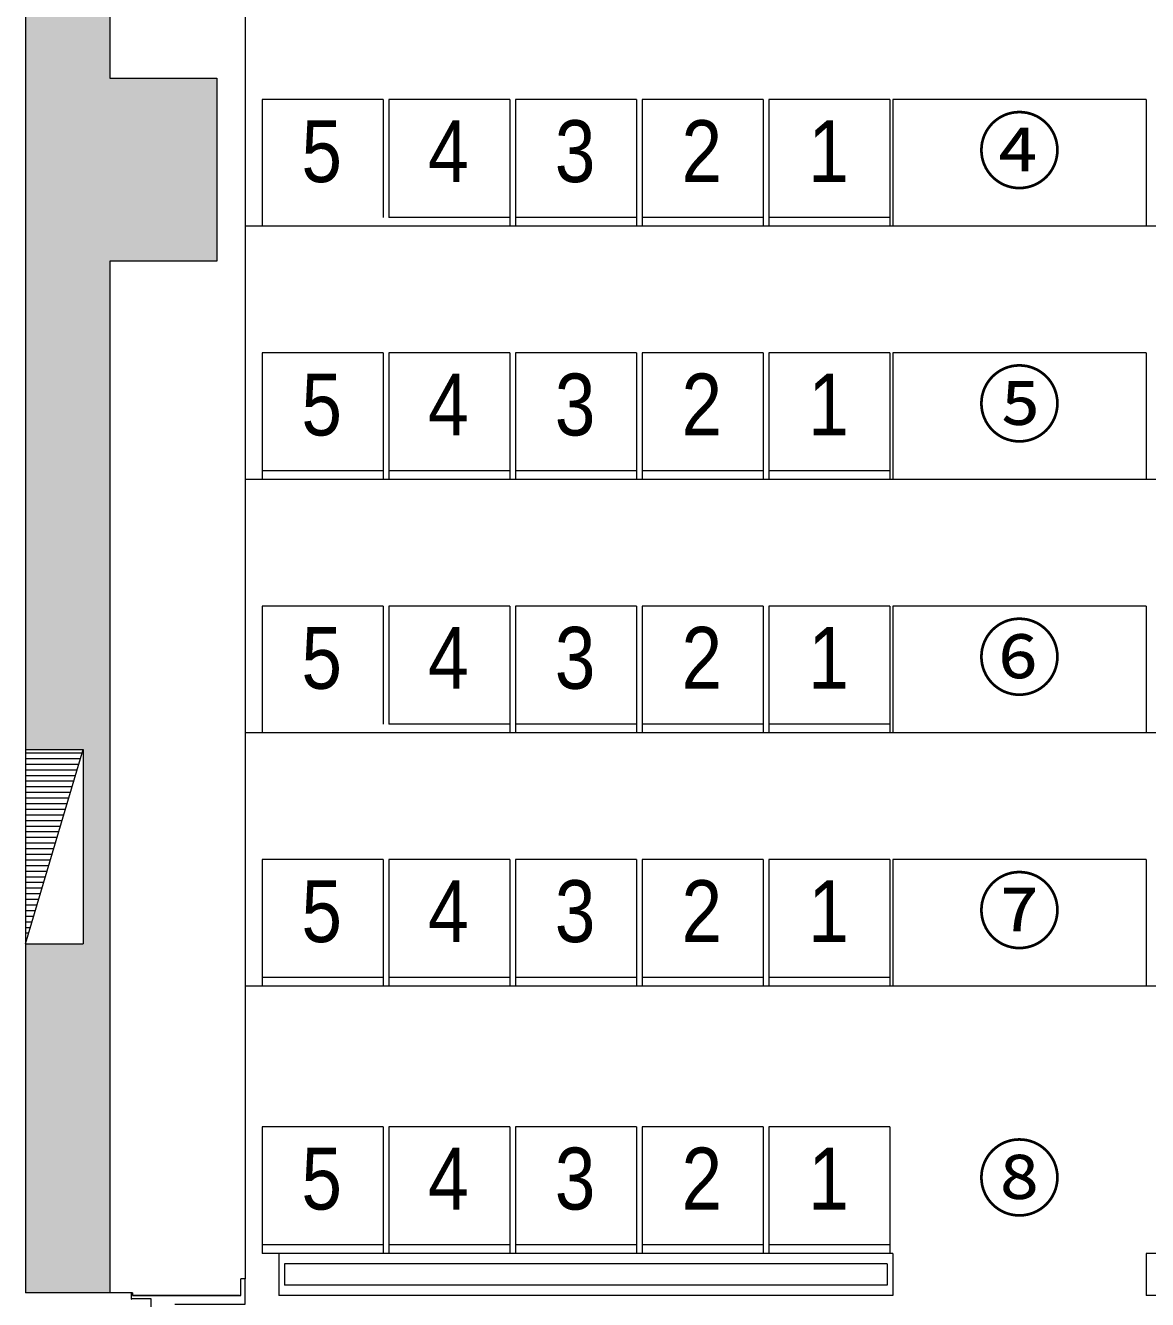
# Model space of a CAD drawing. Units: millimetres, scale not verified. Extents: x -35903 to 76097, y -53729 to 27871.
# Drawn here: x -11007 to -7022, y -35683 to -31157 of the extents above; entities that cross this region are included whole.
import ezdxf
from ezdxf.enums import TextEntityAlignment as Align

# ---------------------------------------------------------------- set-up
doc = ezdxf.new("R2010")
doc.units = ezdxf.units.MM
doc.header["$LTSCALE"] = 200
for name, color, linetype, lineweight in [('0-1_躯体', 7, 'Continuous', 9), ('0-2_建具', 7, 'Continuous', 9), ('0-5_設備機器', 7, 'Continuous', 9), ('0-9_座席', 7, 'Continuous', 9)]:
    doc.layers.add(name, color=color, linetype=linetype, lineweight=lineweight)
doc.styles.add('ＭＳ Ｐゴシック', font='')
doc.styles.get('ＭＳ Ｐゴシック').set_extended_font_data('MS PGothic')

msp = doc.modelspace()

# ---------------------------------------------------------------- linework, layer by layer
at = {"layer": '0-1_躯体'}
for p, q in [((-10227.1, -9194.1), (-10227.1, -35609.6)), ((-10707.1, -25644.6), (-10707.1, -31344.6)), ((-11007.1, -29344.6), (-11007.1, -31994.6)), ((-11007.1, -31344.6), (-11007.1, -35659.6)), ((-7927.1, -31419.6), (-7927.1, -31869.6)), ((-7027.1, -31419.6), (-7927.1, -31419.6)), ((-7027.1, -31419.6), (-7027.1, -31869.6)), ((41332, -31869.6), (-10227.1, -31869.6)), ((-10327.1, -31994.6), (-10707.1, -31994.6)), ((-10707.1, -31994.6), (-10707.1, -35659.6)), ((-7927.1, -32319.6), (-7927.1, -32769.6)), ((-7027.1, -32319.6), (-7927.1, -32319.6)), ((-7027.1, -32319.6), (-7027.1, -32769.6)), ((41589.9, -32769.6), (-10227.1, -32769.6)), ((-7927.1, -33219.6), (-7927.1, -33669.6)), ((-7027.1, -33219.6), (-7927.1, -33219.6)), ((-7027.1, -33219.6), (-7027.1, -33669.6)), ((40639.9, -33669.6), (-10227.1, -33669.6)), ((-7927.1, -34119.6), (-7927.1, -34569.6)), ((-7027.1, -34119.6), (-7927.1, -34119.6)), ((-7027.1, -34119.6), (-7027.1, -34569.6)), ((39739.9, -34569.6), (-10227.1, -34569.6)), ((-7927.1, -35519.6), (-10107.1, -35519.6)), ((-10107.1, -35519.6), (-10107.1, -35669.6)), ((-7927.1, -35519.6), (-7927.1, -35669.6)), ((-7027.1, -35519.6), (-7027.1, -35669.6)), ((-1627.1, -35519.6), (-7027.1, -35519.6)), ((-10087.1, -35556.3), (-10087.1, -35632.8)), ((-7947.1, -35556.3), (-10087.1, -35556.3)), ((-7947.1, -35556.3), (-7947.1, -35632.8)), ((-10227.1, -35609.6), (-10242.1, -35609.6)), ((-10627.1, -35659.6), (-11007.1, -35659.6)), ((-7947.1, -35632.8), (-10087.1, -35632.8)), ((-7927.1, -35669.6), (-10107.1, -35669.6)), ((-1627.1, -35669.6), (-7027.1, -35669.6))]:
    msp.add_line(p, q, dxfattribs=at)
for points in [[(-10707.1, -31344.6), (-10327.1, -31344.6), (-10327.1, -31994.6)], [(-10247.1, -35669.6), (-10627.1, -35669.6), (-10627.1, -35659.6)]]:
    msp.add_lwpolyline(points, dxfattribs=at)
at = {"layer": '0-1_躯体', "color": 9}
for points in [[(-11007.1, -25644.6), (-11007.1, -33729.6), (-10802.1, -25644.6), (-10802.1, -33729.6)], [(-10802.1, -25644.6), (-10802.1, -35659.6), (-10707.1, -25644.6), (-10707.1, -35659.6)], [(-10327.1, -31344.6), (-10707.1, -31344.6), (-10327.1, -31994.6), (-10707.1, -31994.6)], [(-11007.1, -34419.6), (-11007.1, -35659.6), (-10802.1, -34419.6), (-10802.1, -35659.6)]]:
    msp.add_solid(points, dxfattribs=at)
at = {"layer": '0-2_建具'}
for p, q in [((-10232.1, -35609.6), (-10242.1, -35609.6)), ((-10632.1, -35659.6), (-10627.1, -35659.6)), ((-10627.1, -35659.6), (-10627.1, -35669.6))]:
    msp.add_line(p, q, dxfattribs=at)
for points in [[(-10627.1, -35669.6), (-10242.1, -35669.6), (-10242.1, -35609.6)], [(-10477.1, -35699.6), (-10227.1, -35699.6), (-10227.1, -35609.6)], [(-10632.1, -35659.6), (-10632.1, -35682.1), (-10627.1, -35679.6)], [(-10627.1, -35679.6), (-10562.1, -35679.6), (-10562.1, -35709.6)]]:
    msp.add_lwpolyline(points, dxfattribs=at)
at = {"layer": '0-5_設備機器'}
for p, q in [((-9737.1, -31419.6), (-10167.1, -31419.6)), ((-10167.1, -31419.6), (-10167.1, -31869.6)), ((-9737.1, -31419.6), (-9737.1, -31839.6)), ((-9287.1, -31419.6), (-9717.1, -31419.6)), ((-9717.1, -31419.6), (-9717.1, -31839.6)), ((-9287.1, -31419.6), (-9287.1, -31869.6)), ((-9267.1, -31419.6), (-9267.1, -31869.6)), ((-8837.1, -31419.6), (-9267.1, -31419.6)), ((-8837.1, -31419.6), (-8837.1, -31869.6)), ((-8817.1, -31419.6), (-8817.1, -31869.6)), ((-8387.1, -31419.6), (-8817.1, -31419.6)), ((-8387.1, -31419.6), (-8387.1, -31869.6)), ((-8367.1, -31419.6), (-8367.1, -31869.6)), ((-7937.1, -31419.6), (-8367.1, -31419.6)), ((-7937.1, -31419.6), (-7937.1, -31869.6)), ((-9287.1, -31839.6), (-9717.1, -31839.6)), ((-8837.1, -31839.6), (-9267.1, -31839.6)), ((-8387.1, -31839.6), (-8817.1, -31839.6)), ((-7937.1, -31839.6), (-8367.1, -31839.6)), ((-8701.4, -31869.6), (-10167.1, -31869.6)), ((-7937.1, -31869.6), (-8701.4, -31869.6)), ((-9737.1, -32319.6), (-10167.1, -32319.6)), ((-10167.1, -32319.6), (-10167.1, -32769.6)), ((-9737.1, -32319.6), (-9737.1, -32769.6)), ((-9717.1, -32319.6), (-9717.1, -32769.6)), ((-9287.1, -32319.6), (-9717.1, -32319.6)), ((-9287.1, -32319.6), (-9287.1, -32769.6)), ((-9267.1, -32319.6), (-9267.1, -32769.6)), ((-8837.1, -32319.6), (-9267.1, -32319.6)), ((-8837.1, -32319.6), (-8837.1, -32769.6)), ((-8817.1, -32319.6), (-8817.1, -32769.6)), ((-8387.1, -32319.6), (-8817.1, -32319.6)), ((-8387.1, -32319.6), (-8387.1, -32769.6)), ((-8367.1, -32319.6), (-8367.1, -32769.6)), ((-7937.1, -32319.6), (-8367.1, -32319.6)), ((-7937.1, -32319.6), (-7937.1, -32769.6)), ((-9737.1, -32739.6), (-10167.1, -32739.6)), ((-8701.4, -32769.6), (-10167.1, -32769.6)), ((-9287.1, -32739.6), (-9717.1, -32739.6)), ((-8837.1, -32739.6), (-9267.1, -32739.6)), ((-8387.1, -32739.6), (-8817.1, -32739.6)), ((-7937.1, -32769.6), (-8701.4, -32769.6)), ((-7937.1, -32739.6), (-8367.1, -32739.6)), ((-9737.1, -33219.6), (-10167.1, -33219.6)), ((-10167.1, -33219.6), (-10167.1, -33669.6)), ((-9737.1, -33219.6), (-9737.1, -33639.6)), ((-9287.1, -33219.6), (-9717.1, -33219.6)), ((-9717.1, -33219.6), (-9717.1, -33639.6)), ((-9287.1, -33219.6), (-9287.1, -33669.6)), ((-9267.1, -33219.6), (-9267.1, -33669.6)), ((-8837.1, -33219.6), (-9267.1, -33219.6)), ((-8837.1, -33219.6), (-8837.1, -33669.6)), ((-8817.1, -33219.6), (-8817.1, -33669.6)), ((-8387.1, -33219.6), (-8817.1, -33219.6)), ((-8387.1, -33219.6), (-8387.1, -33669.6)), ((-8367.1, -33219.6), (-8367.1, -33669.6)), ((-7937.1, -33219.6), (-8367.1, -33219.6)), ((-7937.1, -33219.6), (-7937.1, -33669.6)), ((-8701.4, -33669.6), (-10167.1, -33669.6)), ((-9287.1, -33639.6), (-9717.1, -33639.6)), ((-8837.1, -33639.6), (-9267.1, -33639.6)), ((-8387.1, -33639.6), (-8817.1, -33639.6)), ((-7937.1, -33669.6), (-8701.4, -33669.6)), ((-7937.1, -33639.6), (-8367.1, -33639.6)), ((-9737.1, -34119.6), (-10167.1, -34119.6)), ((-10167.1, -34119.6), (-10167.1, -34569.6)), ((-9737.1, -34119.6), (-9737.1, -34569.6)), ((-9717.1, -34119.6), (-9717.1, -34569.6)), ((-9287.1, -34119.6), (-9717.1, -34119.6)), ((-9287.1, -34119.6), (-9287.1, -34569.6)), ((-9267.1, -34119.6), (-9267.1, -34569.6)), ((-8837.1, -34119.6), (-9267.1, -34119.6)), ((-8837.1, -34119.6), (-8837.1, -34569.6)), ((-8817.1, -34119.6), (-8817.1, -34569.6)), ((-8387.1, -34119.6), (-8817.1, -34119.6)), ((-8387.1, -34119.6), (-8387.1, -34569.6)), ((-8367.1, -34119.6), (-8367.1, -34569.6)), ((-7937.1, -34119.6), (-8367.1, -34119.6)), ((-7937.1, -34119.6), (-7937.1, -34569.6)), ((-9737.1, -34539.6), (-10167.1, -34539.6)), ((-8701.4, -34569.6), (-10167.1, -34569.6)), ((-9287.1, -34539.6), (-9717.1, -34539.6)), ((-8837.1, -34539.6), (-9267.1, -34539.6)), ((-8387.1, -34539.6), (-8817.1, -34539.6)), ((-7937.1, -34569.6), (-8701.4, -34569.6)), ((-7937.1, -34539.6), (-8367.1, -34539.6)), ((-9737.1, -35069.6), (-10167.1, -35069.6)), ((-10167.1, -35069.6), (-10167.1, -35519.6)), ((-9737.1, -35069.6), (-9737.1, -35519.6)), ((-9717.1, -35069.6), (-9717.1, -35519.6)), ((-9287.1, -35069.6), (-9717.1, -35069.6)), ((-9287.1, -35069.6), (-9287.1, -35519.6)), ((-9267.1, -35069.6), (-9267.1, -35519.6)), ((-8837.1, -35069.6), (-9267.1, -35069.6)), ((-8837.1, -35069.6), (-8837.1, -35519.6)), ((-8817.1, -35069.6), (-8817.1, -35519.6)), ((-8387.1, -35069.6), (-8817.1, -35069.6)), ((-8387.1, -35069.6), (-8387.1, -35519.6)), ((-8367.1, -35069.6), (-8367.1, -35519.6)), ((-7937.1, -35069.6), (-8367.1, -35069.6)), ((-7937.1, -35069.6), (-7937.1, -35519.6)), ((-9737.1, -35489.6), (-10167.1, -35489.6)), ((-8701.4, -35519.6), (-10167.1, -35519.6)), ((-9287.1, -35489.6), (-9717.1, -35489.6)), ((-8837.1, -35489.6), (-9267.1, -35489.6)), ((-8387.1, -35489.6), (-8817.1, -35489.6)), ((-7937.1, -35519.6), (-8701.4, -35519.6)), ((-7937.1, -35489.6), (-8367.1, -35489.6))]:
    msp.add_line(p, q, dxfattribs=at)
at = {"layer": '0-5_設備機器', "color": 2, "lineweight": 5}
for p, q in [((-11007.1, -33729.6), (-10802.1, -33729.6)), ((-11007.1, -34419.6), (-10802.1, -33729.6)), ((-11007.1, -33729.6), (-11007.1, -34419.6)), ((-10802.1, -33729.6), (-10802.1, -34419.6)), ((-11007.1, -34419.6), (-10802.1, -34419.6))]:
    msp.add_line(p, q, dxfattribs=at)
at = {"layer": '0-5_設備機器', "color": 4, "lineweight": 5}
for p, q in [((-10805.9, -33742.4), (-11007.1, -33742.4)), ((-10811.8, -33762.4), (-11007.1, -33762.4)), ((-10817.8, -33782.4), (-11007.1, -33782.4)), ((-10823.7, -33802.4), (-11007.1, -33802.4)), ((-10829.7, -33822.4), (-11007.1, -33822.4)), ((-10835.6, -33842.4), (-11007.1, -33842.4)), ((-10841.5, -33862.4), (-11007.1, -33862.4)), ((-10847.5, -33882.4), (-11007.1, -33882.4)), ((-10853.4, -33902.4), (-11007.1, -33902.4)), ((-10859.4, -33922.4), (-11007.1, -33922.4)), ((-10865.3, -33942.4), (-11007.1, -33942.4)), ((-10871.3, -33962.4), (-11007.1, -33962.4)), ((-10877.2, -33982.4), (-11007.1, -33982.4)), ((-10883.1, -34002.4), (-11007.1, -34002.4)), ((-10889.1, -34022.4), (-11007.1, -34022.4)), ((-10895, -34042.4), (-11007.1, -34042.4)), ((-10901, -34062.4), (-11007.1, -34062.4)), ((-10906.9, -34082.4), (-11007.1, -34082.4)), ((-10912.9, -34102.4), (-11007.1, -34102.4)), ((-10918.8, -34122.4), (-11007.1, -34122.4)), ((-10924.7, -34142.4), (-11007.1, -34142.4)), ((-10930.7, -34162.4), (-11007.1, -34162.4)), ((-10936.6, -34182.4), (-11007.1, -34182.4)), ((-10942.6, -34202.4), (-11007.1, -34202.4)), ((-10948.5, -34222.4), (-11007.1, -34222.4)), ((-10954.4, -34242.4), (-11007.1, -34242.4)), ((-10960.4, -34262.4), (-11007.1, -34262.4)), ((-10966.3, -34282.4), (-11007.1, -34282.4)), ((-10972.3, -34302.4), (-11007.1, -34302.4)), ((-10978.2, -34322.4), (-11007.1, -34322.4)), ((-10984.2, -34342.4), (-11007.1, -34342.4)), ((-10990.1, -34362.4), (-11007.1, -34362.4)), ((-10996, -34382.4), (-11007.1, -34382.4)), ((-11002, -34402.4), (-11007.1, -34402.4))]:
    msp.add_line(p, q, dxfattribs=at)

# ---------------------------------------------------------------- texts
at = {"layer": '0-9_座席', "style": 'ＭＳ Ｐゴシック', "width": 0.9}
for s, p in [('5', (-10027.1, -31779.6)), ('4', (-9577.1, -31779.6)), ('3', (-9127.1, -31779.6)), ('2', (-8677.1, -31779.6)), ('1', (-8227.1, -31779.6)), ('5', (-10027.1, -32679.6)), ('4', (-9577.1, -32679.6)), ('3', (-9127.1, -32679.6)), ('2', (-8677.1, -32679.6)), ('1', (-8227.1, -32679.6)), ('5', (-10027.1, -33579.6)), ('4', (-9577.1, -33579.6)), ('3', (-9127.1, -33579.6)), ('2', (-8677.1, -33579.6)), ('1', (-8227.1, -33579.6)), ('5', (-10027.1, -34479.6)), ('4', (-9577.1, -34479.6)), ('3', (-9127.1, -34479.6)), ('2', (-8677.1, -34479.6)), ('1', (-8227.1, -34479.6)), ('5', (-10027.1, -35429.6)), ('4', (-9577.1, -35429.6)), ('3', (-9127.1, -35429.6)), ('2', (-8677.1, -35429.6)), ('1', (-8227.1, -35429.6))]:
    msp.add_text(s, height=219.9, dxfattribs=at).set_placement(p, align=Align.BOTTOM_LEFT)
at = {"layer": '0-9_座席', "style": 'ＭＳ Ｐゴシック'}
for s, p in [('④', (-7627.1, -31779.6)), ('⑤', (-7627.1, -32679.6)), ('⑥', (-7627.1, -33579.6)), ('⑦', (-7627.1, -34479.6)), ('⑧', (-7627.1, -35429.6))]:
    msp.add_text(s, height=219.9, dxfattribs=at).set_placement(p, align=Align.BOTTOM_LEFT)

doc.saveas('drawing.dxf')
